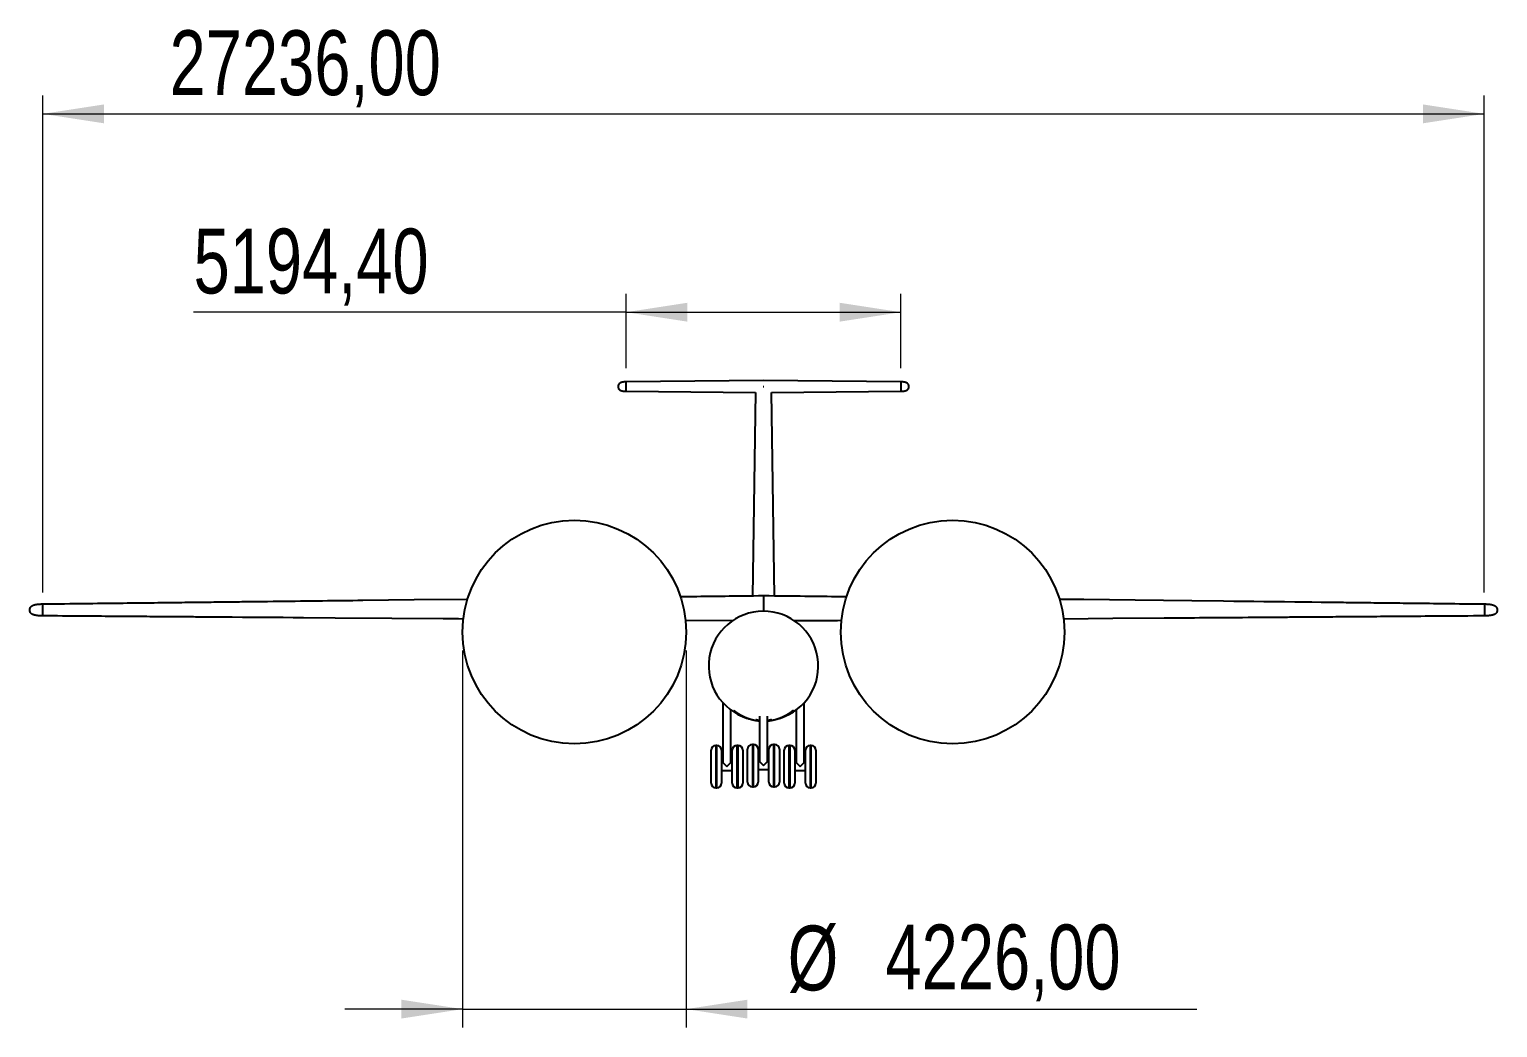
# Model space of a CAD drawing. Header units: millimetres. Extents: x 26 to 221, y 89 to 273.
# Drawn here: x 32.3 to 111.5, y 97.7 to 151.6 of the extents above; entities that cross this region are included whole.
import ezdxf

# ---------------------------------------------------------------- set-up
doc = ezdxf.new("R2010")
doc.units = ezdxf.units.MM
doc.styles.add('SLDTEXTSTYLE0', font='TXT', dxfattribs={"width": 0.75})
doc.dimstyles.new('SLDDIMSTYLE0', dxfattribs={"dimtxt": 3.5, "dimasz": 3.302, "dimexe": 0, "dimexo": 0.0625, "dimgap": 0.875, "dimtad": 1, "dimlfac": 350, "dimrnd": 1e-09, "dimzin": 12, "dimdsep": 46, "dimtxsty": 'SLDTEXTSTYLE0', "dimsah": 1, "dimcen": 0.09, "dimadec": 0, "dimazin": 3, "dimtfac": 1, "dimtmove": 0, "dimatfit": 0, "dimfxl": 1, "dimfrac": 2, "dimtolj": 1, "dimtzin": 12, "dimarcsym": 0})
doc.dimstyles.new('SLDDIMSTYLE1', dxfattribs={"dimtxt": 3.5, "dimasz": 3.302, "dimexe": 0, "dimexo": 0.0625, "dimgap": 0.875, "dimtad": 1, "dimlfac": 350, "dimrnd": 1e-09, "dimzin": 12, "dimdsep": 46, "dimtxsty": 'SLDTEXTSTYLE0', "dimsah": 1, "dimcen": 0.09, "dimadec": 0, "dimazin": 3, "dimtfac": 1, "dimtofl": 0, "dimtmove": 0, "dimatfit": 3, "dimfxl": 1, "dimfrac": 2, "dimtolj": 1, "dimtzin": 12, "dimarcsym": 0})

# ---------------------------------------------------------------- blocks, each defined once
blk = doc.blocks.new('_D_9')
at = {"color": 7, "linetype": 'Continuous', "lineweight": 18, "transparency": 16777216}
for p, q in [((55.644, 118.084), (55.644, 97.72)), ((67.718, 118.084), (67.718, 97.72)), ((55.644, 98.72), (49.294, 98.72)), ((55.644, 98.72), (67.718, 98.72)), ((67.718, 98.72), (95.284, 98.72))]:
    blk.add_line(p, q, dxfattribs=at)
for points in [[(55.644, 98.72), (52.342, 99.228), (52.342, 98.212)], [(67.718, 98.72), (71.02, 98.212), (71.02, 99.228)]]:
    blk.add_solid(points, dxfattribs=at)
at = {"color": 7, "linetype": 'Continuous', "lineweight": 18, "transparency": 16777216, "char_height": 3.5, "attachment_point": 1, "style": 'SLDTEXTSTYLE0'}
for s, insert in [('%%c', (73.196, 103.231)), ('4226,00', (78.474, 103.285))]:
    blk.add_mtext(s, dxfattribs=dict(at, insert=insert))
blk = doc.blocks.new('_D_10')
at = {"color": 7, "linetype": 'Continuous', "lineweight": 18, "transparency": 16777216}
for p, q in [((64.468, 133.338), (64.468, 137.354)), ((79.31, 133.338), (79.31, 137.354)), ((64.468, 136.354), (41.123, 136.354)), ((64.468, 136.354), (79.31, 136.354))]:
    blk.add_line(p, q, dxfattribs=at)
for points in [[(64.468, 136.354), (67.77, 135.846), (67.77, 136.862)], [(79.31, 136.354), (76.008, 136.862), (76.008, 135.846)]]:
    blk.add_solid(points, dxfattribs=at)
at = {"color": 7, "linetype": 'Continuous', "lineweight": 18, "transparency": 16777216, "insert": (41.123, 140.866), "char_height": 3.5, "attachment_point": 1, "style": 'SLDTEXTSTYLE0'}
blk.add_mtext('5194,40', dxfattribs=at)
blk = doc.blocks.new('_D_11')
at = {"color": 7, "linetype": 'Continuous', "lineweight": 18, "transparency": 16777216}
for p, q in [((32.98, 121.21), (32.98, 148.064)), ((110.798, 121.21), (110.798, 148.064)), ((32.98, 147.064), (110.798, 147.064))]:
    blk.add_line(p, q, dxfattribs=at)
for points in [[(32.98, 147.064), (36.282, 146.556), (36.282, 147.572)], [(110.798, 147.064), (107.496, 147.572), (107.496, 146.556)]]:
    blk.add_solid(points, dxfattribs=at)
at = {"color": 7, "linetype": 'Continuous', "lineweight": 18, "transparency": 16777216, "insert": (39.83, 151.576), "char_height": 3.5, "attachment_point": 1, "style": 'SLDTEXTSTYLE0'}
blk.add_mtext('27236,00', dxfattribs=at)

msp = doc.modelspace()

# ---------------------------------------------------------------- linework, layer by layer
at = {"color": 7, "linetype": 'Continuous', "lineweight": 25}
for p, q in [((71.888933, 132.666518), (64.468362, 132.590857)), ((79.309505, 132.590857), (71.888933, 132.666518)), ((64.468362, 132.084287), (71.459862, 132.013001)), ((71.456082, 132.013039), (71.29775, 121.02721)), ((71.879285, 132.337572), (71.888933, 132.337572)), ((71.888933, 132.337572), (71.898453, 132.337572)), ((72.318005, 132.013001), (79.309505, 132.084287)), ((72.480117, 121.02721), (72.321785, 132.013039)), ((67.684679, 119.715663), (70.225052, 119.696812)), ((69.699211, 115.261535), (69.699211, 112.028999)), ((74.078656, 112.028999), (74.078656, 115.261809)), ((70.127782, 112.028999), (70.127782, 114.873784)), ((71.674648, 114.544757), (71.674648, 112.083521)), ((72.103219, 112.083521), (72.103219, 114.544757)), ((73.650084, 114.873909), (73.650084, 112.028999)), ((69.056354, 111.814714), (69.056354, 112.700428)), ((69.37064, 112.957571), (69.313497, 112.957571)), ((69.627782, 112.700428), (69.627782, 111.814714)), ((70.199211, 110.928999), (70.199211, 112.700428)), ((70.513497, 112.957571), (70.456354, 112.957571)), ((70.77064, 112.700428), (70.77064, 110.928999)), ((71.031791, 111.869235), (71.031791, 112.75495)), ((71.346076, 113.012092), (71.288933, 113.012092)), ((71.603219, 112.75495), (71.603219, 111.869235)), ((72.174648, 110.983521), (72.174648, 112.75495)), ((72.488933, 113.012092), (72.431791, 113.012092)), ((72.746076, 112.75495), (72.746076, 110.983521)), ((73.007227, 111.814714), (73.007227, 112.700428)), ((73.321513, 112.957571), (73.26437, 112.957571)), ((73.578656, 112.700428), (73.578656, 111.814714)), ((74.150084, 110.928999), (74.150084, 112.700428)), ((74.46437, 112.957571), (74.407227, 112.957571)), ((74.721513, 112.700428), (74.721513, 110.928999)), ((69.056354, 110.928999), (69.056354, 111.814714)), ((69.699211, 112.028999), (69.627782, 112.028999)), ((69.627782, 111.814714), (69.627782, 110.928999)), ((69.699211, 112.028999), (69.913497, 111.814714)), ((69.913497, 111.814714), (70.127782, 112.028999)), ((70.199211, 112.028999), (70.127782, 112.028999)), ((71.031791, 110.983521), (71.031791, 111.869235)), ((71.674648, 112.083521), (71.603219, 112.083521)), ((71.603219, 111.869235), (71.603219, 110.983521)), ((71.674648, 112.083521), (71.888933, 111.869235)), ((71.888933, 111.869235), (72.103219, 112.083521)), ((72.174648, 112.083521), (72.103219, 112.083521)), ((73.007227, 110.928999), (73.007227, 111.814714)), ((73.650084, 112.028999), (73.578656, 112.028999)), ((73.578656, 111.814714), (73.578656, 110.928999)), ((73.650084, 112.028999), (73.86437, 111.814714)), ((73.86437, 111.814714), (74.078656, 112.028999)), ((74.150084, 112.028999), (74.078656, 112.028999)), ((69.627782, 111.600428), (70.199211, 111.600428)), ((71.603219, 111.65495), (72.174648, 111.65495)), ((73.578656, 111.600428), (74.150084, 111.600428)), ((69.313497, 110.671857), (69.37064, 110.671857)), ((70.456354, 110.671857), (70.513497, 110.671857)), ((71.288933, 110.726378), (71.346076, 110.726378)), ((72.431791, 110.726378), (72.488933, 110.726378)), ((73.26437, 110.671857), (73.321513, 110.671857)), ((74.407227, 110.671857), (74.46437, 110.671857))]:
    msp.add_line(p, q, dxfattribs=at)
at = {"color": 8, "linetype": 'Continuous', "lineweight": 25}
for p, q in [((69.313497, 112.957571), (69.313497, 111.814714)), ((69.37064, 111.814714), (69.37064, 112.957571)), ((70.456354, 112.957571), (70.456354, 110.671857)), ((70.513497, 110.671857), (70.513497, 112.957571)), ((71.288933, 113.012092), (71.288933, 111.869235)), ((71.346076, 111.869235), (71.346076, 113.012092)), ((72.431791, 113.012092), (72.431791, 110.726378)), ((72.488933, 110.726378), (72.488933, 113.012092)), ((73.26437, 112.957571), (73.26437, 111.814714)), ((73.321513, 111.814714), (73.321513, 112.957571)), ((74.407227, 112.957571), (74.407227, 110.671857)), ((74.46437, 110.671857), (74.46437, 112.957571)), ((69.313497, 111.814714), (69.313497, 110.671857)), ((69.37064, 110.671857), (69.37064, 111.814714)), ((71.288933, 111.869235), (71.288933, 110.726378)), ((71.346076, 110.726378), (71.346076, 111.869235)), ((73.26437, 111.814714), (73.26437, 110.671857)), ((73.321513, 110.671857), (73.321513, 111.814714))]:
    msp.add_line(p, q, dxfattribs=at)
at = {"color": 7, "linetype": 'Continuous', "lineweight": 25, "flags": 128}
for points in [[(55.907703, 120.847846), (53.039826, 120.814423), (50.263525, 120.782066), (49.990853, 120.778888), (49.718181, 120.775711), (49.445508, 120.772533), (49.172836, 120.769355), (48.900163, 120.766177), (48.627886, 120.763004), (48.357802, 120.759856), (48.090131, 120.756736), (47.787177, 120.753206), (47.487375, 120.749712), (47.190725, 120.746254), (46.897228, 120.742834), (46.606882, 120.73945), (46.319689, 120.736103), (46.035648, 120.732792), (45.726844, 120.729193), (45.421853, 120.725639), (45.120677, 120.722129), (44.823316, 120.718663), (44.529768, 120.715242), (44.432978, 120.714114), (44.336609, 120.712991), (44.239866, 120.711864), (44.140036, 120.7107), (44.036895, 120.709498), (43.930444, 120.708257), (43.827044, 120.707052), (43.720701, 120.705813), (43.611415, 120.704539), (43.499186, 120.703231), (43.384014, 120.701889), (43.265899, 120.700512), (43.144841, 120.699102), (43.02084, 120.697656), (42.893897, 120.696177), (42.76401, 120.694663), (42.633578, 120.693143), (42.500307, 120.69159), (42.364197, 120.690004), (42.225249, 120.688384), (42.080857, 120.686701), (41.933523, 120.684984), (41.783245, 120.683233), (41.630025, 120.681447), (41.473862, 120.679627), (41.317622, 120.677806), (41.158544, 120.675952), (40.996627, 120.674065), (40.831872, 120.672145), (40.660827, 120.670152), (40.486827, 120.668124), (40.309871, 120.666062), (40.129959, 120.663965), (39.947091, 120.661834), (39.761267, 120.659668), (39.572488, 120.657468), (39.381174, 120.655238), (39.186917, 120.652974), (38.989718, 120.650676), (38.789575, 120.648343), (38.586489, 120.645977), (38.384165, 120.643619), (38.179003, 120.641228), (37.971002, 120.638803), (37.760161, 120.636346), (37.542092, 120.633805), (37.321067, 120.631229), (37.097086, 120.628618), (36.870149, 120.625974), (36.640256, 120.623294), (36.407408, 120.620581), (36.171603, 120.617832), (35.932843, 120.61505), (35.691127, 120.612233), (35.446455, 120.609381), (35.198827, 120.606495), (34.948243, 120.603575), (34.694704, 120.60062), (34.438208, 120.597631), (34.152649, 120.594303), (33.863514, 120.590933), (33.570802, 120.587521), (33.274513, 120.584068), (32.974648, 120.580574)], [(71.888933, 121.0341), (71.614348, 121.0309), (71.343384, 121.027742), (71.076041, 121.024627), (70.81232, 121.021553), (70.552221, 121.018522), (70.295742, 121.015532), (70.042886, 121.012585), (69.814282, 121.009921), (69.588721, 121.007292), (69.366203, 121.004699), (69.146728, 121.002141), (68.930296, 120.999619), (68.716907, 120.997132), (68.506561, 120.99468), (68.299258, 120.992264), (68.094998, 120.989884), (67.893781, 120.987538), (67.695608, 120.985229), (67.500477, 120.982955), (67.411184, 120.981914)], [(76.366703, 120.981914), (76.235353, 120.983445), (76.011372, 120.986055), (75.784435, 120.9887), (75.554542, 120.991379), (75.321693, 120.994093), (75.085889, 120.996841), (74.847129, 120.999624), (74.605413, 121.002441), (74.360741, 121.005293), (74.113113, 121.008179), (73.862529, 121.011099), (73.608989, 121.014054), (73.352494, 121.017043), (73.066935, 121.020371), (72.777799, 121.023741), (72.485087, 121.027153), (72.188799, 121.030606), (71.888933, 121.0341)], [(110.803219, 120.580574), (110.528634, 120.583774), (110.25767, 120.586932), (109.990327, 120.590047), (109.726606, 120.593121), (109.466506, 120.596152), (109.210028, 120.599141), (108.957171, 120.602088), (108.728567, 120.604752), (108.503006, 120.607381), (108.280488, 120.609975), (108.061013, 120.612532), (107.844581, 120.615055), (107.631193, 120.617542), (107.420847, 120.619993), (107.213544, 120.622409), (107.009284, 120.62479), (106.808067, 120.627135), (106.609893, 120.629444), (106.414762, 120.631719), (106.233569, 120.63383), (106.055081, 120.63591), (105.879298, 120.637959), (105.70622, 120.639976), (105.535848, 120.641962), (105.358106, 120.644033), (105.183407, 120.646069), (105.011751, 120.64807), (104.843137, 120.650035), (104.677567, 120.651965), (104.51504, 120.653859), (104.364588, 120.655612), (104.21684, 120.657334), (104.071798, 120.659024), (103.929461, 120.660683), (103.789829, 120.662311), (103.637185, 120.66409), (103.48791, 120.665829), (103.342004, 120.66753), (103.199468, 120.669191), (103.060302, 120.670813), (102.924505, 120.672396), (102.792078, 120.673939), (102.663021, 120.675443), (102.5435, 120.676836), (102.427022, 120.678193), (102.313587, 120.679515), (102.203195, 120.680802), (102.095468, 120.682058), (101.988006, 120.68331), (101.479283, 120.689239), (101.022114, 120.694567), (100.56216, 120.699927), (100.010965, 120.706351), (99.455822, 120.712821), (98.896732, 120.719337), (98.359373, 120.7256), (97.818417, 120.731904), (97.274006, 120.738249), (96.728661, 120.744605), (95.014721, 120.76458), (91.954112, 120.80025), (89.177811, 120.832606), (88.905139, 120.835784), (88.632466, 120.838962), (88.359794, 120.84214), (88.087122, 120.845318), (87.870164, 120.847846)], [(32.974648, 119.973239), (33.249233, 119.971202), (33.520197, 119.969191), (33.78754, 119.967207), (34.051261, 119.96525), (34.31136, 119.96332), (34.567839, 119.961416), (34.820695, 119.95954), (35.049299, 119.957844), (35.27486, 119.95617), (35.497378, 119.954518), (35.716853, 119.95289), (35.933285, 119.951284), (36.146674, 119.9497), (36.35702, 119.948139), (36.564323, 119.946601), (36.768583, 119.945085), (36.9698, 119.943592), (37.167974, 119.942121), (37.363104, 119.940673), (37.544298, 119.939329), (37.722786, 119.938004), (37.898569, 119.9367), (38.071646, 119.935415), (38.242019, 119.934151), (38.419761, 119.932832), (38.59446, 119.931535), (38.766116, 119.930262), (38.934729, 119.92901), (39.100299, 119.927782), (39.262826, 119.926576), (39.413279, 119.925459), (39.561026, 119.924363), (39.706068, 119.923286), (39.848405, 119.92223), (39.988037, 119.921194), (40.140682, 119.920061), (40.289957, 119.918953), (40.435863, 119.917871), (40.578398, 119.916813), (40.717565, 119.91578), (40.853361, 119.914772), (40.985788, 119.91379), (41.114846, 119.912832), (41.234367, 119.911945), (41.350845, 119.911081), (41.46428, 119.910239), (41.574672, 119.90942), (41.682399, 119.90862), (41.789861, 119.907823), (42.298583, 119.904048), (42.755752, 119.900655), (43.215706, 119.897242), (43.766902, 119.893152), (44.322045, 119.889032), (44.881135, 119.884883), (45.418494, 119.880895), (45.959449, 119.876881), (46.503861, 119.872841), (47.049205, 119.868794), (48.763146, 119.856075), (51.823755, 119.833363), (54.600056, 119.812761), (54.872728, 119.810737), (55.1454, 119.808714), (55.418073, 119.80669), (55.687312, 119.804693)], [(73.553203, 119.696815), (73.734981, 119.698163), (73.963585, 119.69986), (74.189146, 119.701534), (74.411664, 119.703185), (74.631139, 119.704813), (74.847571, 119.70642), (75.06096, 119.708003), (75.271306, 119.709564), (75.478609, 119.711102), (75.682869, 119.712618), (75.884085, 119.714111), (76.082259, 119.715582), (76.093276, 119.715663)], [(88.09053, 119.804692), (90.738041, 119.824339), (93.514341, 119.844941), (93.787014, 119.846965), (94.059686, 119.848988), (94.332359, 119.851012), (94.605031, 119.853035), (94.877703, 119.855059), (95.14998, 119.857079), (95.420065, 119.859083), (95.687735, 119.86107), (95.99069, 119.863318), (96.290492, 119.865543), (96.587141, 119.867744), (96.880639, 119.869922), (97.170985, 119.872077), (97.458178, 119.874208), (97.742219, 119.876316), (98.051023, 119.878607), (98.356013, 119.88087), (98.657189, 119.883105), (98.954551, 119.885312), (99.248099, 119.88749), (99.344889, 119.888209), (99.441258, 119.888924), (99.538001, 119.889642), (99.637831, 119.890383), (99.740971, 119.891148), (99.847422, 119.891938), (99.950822, 119.892705), (100.057166, 119.893494), (100.166452, 119.894305), (100.278681, 119.895138), (100.393853, 119.895993), (100.511968, 119.896869), (100.633025, 119.897768), (100.757026, 119.898688), (100.88397, 119.89963), (101.013857, 119.900594), (101.144289, 119.901562), (101.27756, 119.902551), (101.41367, 119.903561), (101.552618, 119.904592), (101.69701, 119.905663), (101.844344, 119.906757), (101.994621, 119.907872), (102.147842, 119.909009), (102.304005, 119.910168), (102.460244, 119.911327), (102.619323, 119.912508), (102.781239, 119.913709), (102.945995, 119.914932), (103.11704, 119.916201), (103.29104, 119.917493), (103.467996, 119.918806), (103.647908, 119.920141), (103.830776, 119.921498), (104.016599, 119.922877), (104.205379, 119.924278), (104.396693, 119.925697), (104.590949, 119.927139), (104.788149, 119.928602), (104.988292, 119.930088), (105.191378, 119.931595), (105.393701, 119.933096), (105.598864, 119.934619), (105.806865, 119.936162), (106.017705, 119.937727), (106.235775, 119.939345), (106.4568, 119.940985), (106.680781, 119.942647), (106.907718, 119.944331), (107.13761, 119.946037), (107.370459, 119.947765), (107.606264, 119.949515), (107.845024, 119.951287), (108.08674, 119.953081), (108.331412, 119.954896), (108.57904, 119.956734), (108.829623, 119.958594), (109.083163, 119.960475), (109.339658, 119.962379), (109.625217, 119.964498), (109.914353, 119.966643), (110.207065, 119.968815), (110.503354, 119.971014), (110.803219, 119.973239)]]:
    msp.add_lwpolyline(points, dxfattribs=at)
at = {"color": 7, "linetype": 'Continuous', "lineweight": 25}
for centre in [(61.680772, 119.083549), (82.097095, 119.083549)]:
    msp.add_circle(centre, 6.037143, dxfattribs=at)
for centre, radius, start, end in [((71.888875, 117.250973), 2.958641, 282.74530968, 247.50153813), ((69.313497, 112.700428), 0.257143, 90, 180), ((69.37064, 112.700428), 0.257143, 0, 90), ((70.456354, 112.700428), 0.257143, 90, 180), ((70.513497, 112.700428), 0.257143, 0, 90), ((71.288933, 112.75495), 0.257143, 90, 180), ((71.346076, 112.75495), 0.257143, 0, 90), ((72.431791, 112.75495), 0.257143, 90, 180), ((72.488933, 112.75495), 0.257143, 0, 90), ((73.26437, 112.700428), 0.257143, 90, 180), ((73.321513, 112.700428), 0.257143, 0, 90), ((74.407227, 112.700428), 0.257143, 90, 180), ((74.46437, 112.700428), 0.257143, 0, 90), ((71.288933, 110.983521), 0.257143, 180, 270), ((71.346076, 110.983521), 0.257143, 270, 0), ((72.431791, 110.983521), 0.257143, 180, 270), ((72.488933, 110.983521), 0.257143, 270, 0), ((69.313497, 110.928999), 0.257143, 180, 270), ((69.37064, 110.928999), 0.257143, 270, 0), ((70.456354, 110.928999), 0.257143, 180, 270), ((70.513497, 110.928999), 0.257143, 270, 0), ((73.26437, 110.928999), 0.257143, 180, 270), ((73.321513, 110.928999), 0.257143, 270, 0), ((74.407227, 110.928999), 0.257143, 180, 270), ((74.46437, 110.928999), 0.257143, 270, 0)]:
    msp.add_arc(centre, radius, start, end, dxfattribs=at)
for points, knots in [([(64.468362, 132.590865), (64.457118, 132.59079), (64.435448, 132.590646), (64.404162, 132.589451), (64.375263, 132.587628), (64.348612, 132.585198), (64.322251, 132.582036), (64.296408, 132.578066), (64.271354, 132.573229), (64.248954, 132.567981), (64.227048, 132.561911), (64.206057, 132.555014), (64.186415, 132.547358), (64.169609, 132.539762), (64.154426, 132.531924), (64.139895, 132.523368), (64.126368, 132.514212), (64.11386, 132.504507), (64.102369, 132.494301), (64.091421, 132.48306), (64.081159, 132.470728), (64.072049, 132.457724), (64.064388, 132.444604), (64.059104, 132.433728), (64.055515, 132.425207), (64.053114, 132.418895), (64.051061, 132.412925), (64.049319, 132.407325), (64.047795, 132.401912), (64.046364, 132.396281), (64.044898, 132.389781), (64.043399, 132.381964), (64.04198, 132.372718), (64.040803, 132.362153), (64.039957, 132.350199), (64.039848, 132.341702), (64.039791, 132.337218)], [0, 0, 0, 0, 0.042711378, 0.082317145, 0.119100742, 0.153325686, 0.185234008, 0.222190239, 0.256243, 0.287707555, 0.316839376, 0.352382972, 0.384452893, 0.413233974, 0.440506476, 0.46961833, 0.500865434, 0.529554638, 0.560215482, 0.593081213, 0.628414372, 0.666314684, 0.703271442, 0.737687655, 0.755756631, 0.772901427, 0.789074338, 0.804227449, 0.818313028, 0.832775703, 0.850079434, 0.872524072, 0.898638726, 0.928523615, 0.962278219, 1, 1, 1, 1]), ([(64.468362, 132.337572), (64.468362, 132.342056), (64.468362, 132.351024), (64.468362, 132.363929), (64.468362, 132.375922), (64.468362, 132.386893), (64.468362, 132.399117), (64.468362, 132.411921), (64.468362, 132.424814), (64.468362, 132.438164), (64.468362, 132.451493), (64.468362, 132.464564), (64.468362, 132.476142), (64.468362, 132.489971), (64.468362, 132.504787), (64.468362, 132.519673), (64.468362, 132.532297), (64.468362, 132.545237), (64.468362, 132.557515), (64.468362, 132.568442), (64.468362, 132.576776), (64.468362, 132.582945), (64.468362, 132.587801), (64.468362, 132.590792), (64.468362, 132.590767), (64.468362, 132.590755)], [0, 0, 0, 0, 0.00981168, 0.019623488, 0.029440898, 0.039261868, 0.049085133, 0.065452879, 0.081826286, 0.098202203, 0.122765007, 0.147330383, 0.171896935, 0.196464261, 0.2455956, 0.294729433, 0.343864469, 0.393000135, 0.471615774, 0.550232667, 0.628850259, 0.707468298, 0.786086627, 0.898397871, 1, 1, 1, 1]), ([(79.309505, 132.590798), (79.309505, 132.590856), (79.309505, 132.590998), (79.309505, 132.590445), (79.309505, 132.589187), (79.309505, 132.587245), (79.309505, 132.584813), (79.309505, 132.582046), (79.309505, 132.5787), (79.309505, 132.574692), (79.309505, 132.570291), (79.309505, 132.565649), (79.309505, 132.560881), (79.309505, 132.555562), (79.309505, 132.5496), (79.309505, 132.543391), (79.309505, 132.537048), (79.309505, 132.530632), (79.309505, 132.523649), (79.309505, 132.517185), (79.309505, 132.511579), (79.309505, 132.507058), (79.309505, 132.502275), (79.309505, 132.497213), (79.309505, 132.491927), (79.309505, 132.485593), (79.309505, 132.478094), (79.309505, 132.469057), (79.309505, 132.459337), (79.309505, 132.448543), (79.309505, 132.43792), (79.309505, 132.427768), (79.309505, 132.418523), (79.309505, 132.408374), (79.309505, 132.397806), (79.309505, 132.386928), (79.309505, 132.375886), (79.309505, 132.363871), (79.309505, 132.350973), (79.309505, 132.342043), (79.309505, 132.337572)], [0, 0, 0, 0, 0.040960323, 0.098540256, 0.1560261, 0.213531773, 0.25850016, 0.302267327, 0.346084699, 0.390131742, 0.434403087, 0.469224548, 0.503118423, 0.537785481, 0.572410421, 0.606723686, 0.634593437, 0.661953766, 0.689670345, 0.717204522, 0.731761734, 0.745955703, 0.760356612, 0.775142643, 0.789464047, 0.803324323, 0.823840418, 0.84321289, 0.862642239, 0.882028124, 0.901629299, 0.914009271, 0.926210978, 0.938502115, 0.950796063, 0.960718836, 0.970572467, 0.980453822, 0.990212923, 1, 1, 1, 1]), ([(79.738076, 132.337603), (79.738052, 132.340494), (79.738009, 132.345777), (79.737697, 132.352883), (79.73734, 132.358369), (79.737004, 132.362383), (79.736739, 132.365143), (79.736514, 132.36729), (79.736307, 132.369125), (79.73588, 132.372692), (79.734896, 132.379809), (79.73237, 132.393783), (79.728148, 132.409823), (79.72218, 132.426258), (79.715981, 132.440027), (79.709038, 132.452646), (79.701239, 132.464623), (79.69245, 132.476253), (79.682937, 132.486958), (79.673284, 132.496416), (79.663984, 132.5046), (79.652853, 132.513323), (79.640502, 132.521823), (79.627038, 132.529976), (79.612784, 132.537618), (79.596377, 132.545318), (79.577581, 132.552941), (79.556144, 132.560339), (79.534039, 132.566708), (79.511698, 132.572102), (79.489494, 132.576617), (79.46525, 132.580668), (79.438831, 132.584175), (79.410095, 132.587056), (79.3789, 132.589207), (79.345092, 132.590611), (79.321664, 132.590779), (79.309505, 132.590866)], [0, 0, 0, 0, 0.024393035, 0.044558791, 0.060539807, 0.07123082, 0.078714146, 0.0838275, 0.088788868, 0.093725892, 0.112908938, 0.146506997, 0.206147057, 0.243017731, 0.281057168, 0.320362376, 0.350254155, 0.383961106, 0.421075246, 0.44439102, 0.468728182, 0.4957153, 0.526167838, 0.551473854, 0.57868888, 0.607846461, 0.639039078, 0.672430725, 0.708267914, 0.736953965, 0.767380617, 0.799754692, 0.834311977, 0.871315608, 0.911053956, 0.953838229, 1, 1, 1, 1]), ([(64.039791, 132.337218), (64.039815, 132.334326), (64.039858, 132.329043), (64.04017, 132.321941), (64.040529, 132.316461), (64.040864, 132.312454), (64.041129, 132.309701), (64.041354, 132.307558), (64.041561, 132.305725), (64.041989, 132.302162), (64.042973, 132.295053), (64.045501, 132.281092), (64.049724, 132.265076), (64.055692, 132.248665), (64.06189, 132.234916), (64.068833, 132.222315), (64.076632, 132.210355), (64.085421, 132.198741), (64.094934, 132.188051), (64.104586, 132.178605), (64.113885, 132.170432), (64.125017, 132.16172), (64.137368, 132.153232), (64.150832, 132.14509), (64.165086, 132.137458), (64.181493, 132.129768), (64.200289, 132.122154), (64.221725, 132.114766), (64.24383, 132.108406), (64.266171, 132.103018), (64.288374, 132.09851), (64.312618, 132.094464), (64.339037, 132.090962), (64.367772, 132.088085), (64.398967, 132.085936), (64.432774, 132.084534), (64.456203, 132.084366), (64.468362, 132.084279)], [0, 0, 0, 0, 0.024412852, 0.044595803, 0.060584465, 0.071270212, 0.078734674, 0.083836914, 0.088793353, 0.093725023, 0.112883961, 0.146434344, 0.206004797, 0.242837131, 0.280840217, 0.320113285, 0.349985253, 0.383672141, 0.420767417, 0.444073358, 0.468402162, 0.49538246, 0.525830548, 0.551135711, 0.578352881, 0.607516402, 0.638719575, 0.672127186, 0.707986465, 0.736693458, 0.767145016, 0.799548087, 0.834138518, 0.871179451, 0.910959208, 0.953788905, 1, 1, 1, 1]), ([(64.468362, 132.084389), (64.468362, 132.084377), (64.468362, 132.084351), (64.468362, 132.087342), (64.468362, 132.092198), (64.468362, 132.098368), (64.468362, 132.106701), (64.468362, 132.117628), (64.468362, 132.129322), (64.468362, 132.140658), (64.468362, 132.150301), (64.468362, 132.161271), (64.468362, 132.173838), (64.468362, 132.186555), (64.468362, 132.199002), (64.468362, 132.210579), (64.468362, 132.22365), (64.468362, 132.23698), (64.468362, 132.250329), (64.468362, 132.263223), (64.468362, 132.276026), (64.468362, 132.28825), (64.468362, 132.299222), (64.468362, 132.311215), (64.468362, 132.32412), (64.468362, 132.333088), (64.468362, 132.337572)], [0, 0, 0, 0, 0.101600841, 0.213911706, 0.292529769, 0.371147541, 0.449764867, 0.528381495, 0.606996868, 0.64630568, 0.685614264, 0.72492248, 0.764230069, 0.803536425, 0.828103668, 0.852670138, 0.87723543, 0.901798152, 0.918174012, 0.934547364, 0.950915055, 0.960738287, 0.970559224, 0.980376601, 0.990188375, 1, 1, 1, 1]), ([(79.309505, 132.084278), (79.320749, 132.084353), (79.34242, 132.084497), (79.373707, 132.08569), (79.402608, 132.087511), (79.42926, 132.089938), (79.455622, 132.093097), (79.481465, 132.097062), (79.50652, 132.101892), (79.528921, 132.107134), (79.550826, 132.113198), (79.571817, 132.120086), (79.591459, 132.127733), (79.608265, 132.13532), (79.623448, 132.143148), (79.637981, 132.151695), (79.651509, 132.16084), (79.664017, 132.170534), (79.675509, 132.18073), (79.686457, 132.191958), (79.69672, 132.204277), (79.705829, 132.217268), (79.713489, 132.230372), (79.718771, 132.241234), (79.722359, 132.249744), (79.724759, 132.256046), (79.726811, 132.262007), (79.728552, 132.267599), (79.730076, 132.273004), (79.731506, 132.278627), (79.732971, 132.285121), (79.73447, 132.292928), (79.735889, 132.302161), (79.737065, 132.312711), (79.73791, 132.324646), (79.738019, 132.333127), (79.738076, 132.337603)], [0, 0, 0, 0, 0.042689038, 0.082273892, 0.119038069, 0.153245138, 0.185137168, 0.222075276, 0.256112384, 0.287563669, 0.316684454, 0.352216454, 0.384277811, 0.413052708, 0.440322573, 0.469434075, 0.50068336, 0.529377001, 0.560045189, 0.592921718, 0.628269704, 0.666188219, 0.703164836, 0.737603891, 0.755686021, 0.772843721, 0.789028933, 0.804193429, 0.818289223, 0.832771352, 0.85008799, 0.872537978, 0.898650855, 0.928529991, 0.962278928, 1, 1, 1, 1]), ([(79.309505, 132.337572), (79.309505, 132.333086), (79.309505, 132.32414), (79.309505, 132.311239), (79.309505, 132.299226), (79.309505, 132.288202), (79.309505, 132.277327), (79.309505, 132.266769), (79.309505, 132.256614), (79.309505, 132.24737), (79.309505, 132.237984), (79.309505, 132.228631), (79.309505, 132.219286), (79.309505, 132.21085), (79.309505, 132.203018), (79.309505, 132.195689), (79.309505, 132.186579), (79.309505, 132.176293), (79.309505, 132.165417), (79.309505, 132.155719), (79.309505, 132.147038), (79.309505, 132.139243), (79.309505, 132.130536), (79.309505, 132.121574), (79.309505, 132.112879), (79.309505, 132.105621), (79.309505, 132.099629), (79.309505, 132.094799), (79.309505, 132.090967), (79.309505, 132.08819), (79.309505, 132.08625), (79.309505, 132.085003), (79.309505, 132.084342), (79.309505, 132.084132), (79.309505, 132.08429), (79.309505, 132.084331)], [0, 0, 0, 0, 0.009816452, 0.019578983, 0.029435138, 0.039307681, 0.049196722, 0.061488912, 0.073778291, 0.086002508, 0.098356449, 0.114621831, 0.130713901, 0.147504264, 0.163096072, 0.179474307, 0.196649683, 0.228810654, 0.261702806, 0.294934205, 0.327310731, 0.360144335, 0.393218772, 0.449246174, 0.505083465, 0.560937699, 0.617369844, 0.673833999, 0.729121992, 0.786351833, 0.835512279, 0.884667893, 0.933967081, 0.983197018, 1, 1, 1, 1]), ([(32.974648, 120.580574), (32.961472, 120.580529), (32.936094, 120.58044), (32.899445, 120.579727), (32.865578, 120.578662), (32.834346, 120.577273), (32.805612, 120.575629), (32.779245, 120.573784), (32.754428, 120.571738), (32.731183, 120.569522), (32.709532, 120.567173), (32.69008, 120.564818), (32.671919, 120.562398), (32.64627, 120.558664), (32.61177, 120.552872), (32.568148, 120.543898), (32.523254, 120.532505), (32.482067, 120.519504), (32.445724, 120.505463), (32.414879, 120.491261), (32.386312, 120.47552), (32.360181, 120.458163), (32.33668, 120.439131), (32.316163, 120.418545), (32.29881, 120.39652), (32.284768, 120.373315), (32.275626, 120.352773), (32.269941, 120.335802), (32.266556, 120.323074), (32.264566, 120.313412), (32.2634, 120.306516), (32.262643, 120.301436), (32.261876, 120.295369), (32.261125, 120.287613), (32.2605, 120.278016), (32.26041, 120.270755), (32.260362, 120.266845)], [0, 0, 0, 0, 0.045677993, 0.087978005, 0.127082189, 0.16316235, 0.196380016, 0.226886517, 0.254823086, 0.28274135, 0.307869526, 0.330354356, 0.350699088, 0.371408252, 0.420240925, 0.472005175, 0.525845993, 0.580885542, 0.621809388, 0.661195222, 0.699108869, 0.73566617, 0.771043434, 0.805350997, 0.83812436, 0.86973198, 0.900696624, 0.917323733, 0.932531738, 0.94643608, 0.951552095, 0.956851193, 0.964256071, 0.974036089, 0.986019029, 1, 1, 1, 1]), ([(32.974648, 120.580346), (32.974648, 120.580417), (32.974648, 120.580891), (32.974648, 120.5788), (32.974648, 120.573996), (32.974648, 120.565815), (32.974648, 120.554706), (32.974648, 120.540496), (32.974648, 120.525025), (32.974648, 120.509282), (32.974648, 120.494299), (32.974648, 120.477615), (32.974648, 120.458929), (32.974648, 120.437961), (32.974648, 120.417062), (32.974648, 120.396977), (32.974648, 120.378437), (32.974648, 120.358334), (32.974648, 120.339149), (32.974648, 120.321484), (32.974648, 120.306075), (32.974648, 120.292941), (32.974648, 120.282293), (32.974648, 120.274823), (32.974648, 120.266839), (32.974648, 120.258228), (32.974648, 120.249051), (32.974648, 120.238095), (32.974648, 120.225335), (32.974648, 120.211449), (32.974648, 120.197463), (32.974648, 120.184138), (32.974648, 120.172005), (32.974648, 120.161327), (32.974648, 120.152428), (32.974648, 120.143656), (32.974648, 120.135153), (32.974648, 120.126911), (32.974648, 120.119589), (32.974648, 120.112708), (32.974648, 120.102442), (32.974648, 120.089978), (32.974648, 120.076296), (32.974648, 120.063972), (32.974648, 120.052888), (32.974648, 120.042947), (32.974648, 120.032298), (32.974648, 120.021451), (32.974648, 120.010899), (32.974648, 120.000314), (32.974648, 119.990469), (32.974648, 119.982063), (32.974648, 119.976438), (32.974648, 119.973516), (32.974648, 119.973545), (32.974648, 119.973556)], [0, 0, 0, 0, 0.006897353, 0.045959481, 0.085020547, 0.124082101, 0.163143607, 0.202205304, 0.241266936, 0.266787953, 0.292309211, 0.317830799, 0.343353157, 0.368879089, 0.394402152, 0.411245627, 0.428090055, 0.444936752, 0.461779202, 0.471661285, 0.481548904, 0.491448227, 0.495334248, 0.499215938, 0.503098092, 0.506982119, 0.510863983, 0.51476498, 0.519127261, 0.523524856, 0.527904684, 0.532254109, 0.536608034, 0.540954332, 0.545246275, 0.549514428, 0.556354327, 0.563191932, 0.570033773, 0.576872648, 0.583709564, 0.602849188, 0.621990088, 0.641130494, 0.660270194, 0.679411091, 0.698553176, 0.728631618, 0.758708758, 0.788785885, 0.834721586, 0.880657022, 0.926592499, 0.972527913, 1, 1, 1, 1]), ([(71.888933, 121.033821), (71.888933, 121.03377), (71.888933, 121.033648), (71.888933, 121.030164), (71.888933, 121.023878), (71.888933, 121.014568), (71.888933, 121.002615), (71.888933, 120.988221), (71.888933, 120.971542), (71.888933, 120.952247), (71.888933, 120.930233), (71.888933, 120.906239), (71.888933, 120.880492), (71.888933, 120.853242), (71.888933, 120.823408), (71.888933, 120.793008), (71.888933, 120.762419), (71.888933, 120.732162), (71.888933, 120.699488), (71.888933, 120.668117), (71.888933, 120.638852), (71.888933, 120.612437), (71.888933, 120.584583), (71.888933, 120.555186), (71.888933, 120.523858), (71.888933, 120.49405), (71.888933, 120.466329), (71.888933, 120.441381), (71.888933, 120.41499), (71.888933, 120.391028), (71.888933, 120.369357), (71.888933, 120.350557), (71.888933, 120.33303), (71.888933, 120.317267), (71.888933, 120.303888), (71.888933, 120.289553), (71.888933, 120.273044), (71.888933, 120.254565), (71.888933, 120.23444), (71.888933, 120.219226), (71.888933, 120.210903), (71.888933, 120.209486)], [0, 0, 0, 0, 0.035940782, 0.084634344, 0.133326868, 0.182019582, 0.23071279, 0.276623559, 0.322534148, 0.36844511, 0.414356191, 0.460267237, 0.501170349, 0.542073671, 0.582977769, 0.623881842, 0.656022752, 0.688167657, 0.720312023, 0.752452483, 0.773877812, 0.795302831, 0.816729973, 0.838160214, 0.85958743, 0.881011562, 0.895152633, 0.909297706, 0.923453316, 0.937621858, 0.94592533, 0.954219339, 0.962517032, 0.967408531, 0.972298712, 0.977189554, 0.982119553, 0.987661794, 0.993249121, 0.998850712, 1, 1, 1, 1]), ([(110.803219, 120.580346), (110.803219, 120.580417), (110.803219, 120.580891), (110.803219, 120.5788), (110.803219, 120.573996), (110.803219, 120.565815), (110.803219, 120.554706), (110.803219, 120.540496), (110.803219, 120.525025), (110.803219, 120.509282), (110.803219, 120.494299), (110.803219, 120.477615), (110.803219, 120.458929), (110.803219, 120.437961), (110.803219, 120.417062), (110.803219, 120.396977), (110.803219, 120.378437), (110.803219, 120.358334), (110.803219, 120.339149), (110.803219, 120.321484), (110.803219, 120.306075), (110.803219, 120.292941), (110.803219, 120.282293), (110.803219, 120.274823), (110.803219, 120.266839), (110.803219, 120.258228), (110.803219, 120.249051), (110.803219, 120.238095), (110.803219, 120.225335), (110.803219, 120.211449), (110.803219, 120.197463), (110.803219, 120.184138), (110.803219, 120.172005), (110.803219, 120.161327), (110.803219, 120.152428), (110.803219, 120.143656), (110.803219, 120.135153), (110.803219, 120.126911), (110.803219, 120.119589), (110.803219, 120.112708), (110.803219, 120.102442), (110.803219, 120.089978), (110.803219, 120.076296), (110.803219, 120.063972), (110.803219, 120.052888), (110.803219, 120.042947), (110.803219, 120.032298), (110.803219, 120.021451), (110.803219, 120.010899), (110.803219, 120.000314), (110.803219, 119.990469), (110.803219, 119.982063), (110.803219, 119.976438), (110.803219, 119.973516), (110.803219, 119.973545), (110.803219, 119.973556)], [0, 0, 0, 0, 0.00689733, 0.045959458, 0.085020525, 0.12408208, 0.163143586, 0.202205284, 0.241266916, 0.266787933, 0.292309192, 0.31783078, 0.343353139, 0.36887907, 0.394402135, 0.411245609, 0.428090038, 0.444936735, 0.461779185, 0.471661269, 0.481548888, 0.491448211, 0.495334231, 0.499215922, 0.503098075, 0.506982102, 0.510863967, 0.514764964, 0.519127245, 0.52352484, 0.527904668, 0.532254093, 0.536608018, 0.540954317, 0.545246259, 0.549514413, 0.556354312, 0.563191916, 0.570033758, 0.576872632, 0.583709549, 0.602849173, 0.621990073, 0.64113048, 0.66027018, 0.679411078, 0.698553163, 0.728631605, 0.758708746, 0.788785873, 0.834721574, 0.880657011, 0.926592489, 0.972527904, 1, 1, 1, 1]), ([(111.517505, 120.266845), (111.517438, 120.271453), (111.517315, 120.279856), (111.516533, 120.290118), (111.515719, 120.297639), (111.514862, 120.304033), (111.513759, 120.310876), (111.511823, 120.320768), (111.508617, 120.333639), (111.502564, 120.352048), (111.493099, 120.373313), (111.479056, 120.396521), (111.461703, 120.418545), (111.441187, 120.439131), (111.417686, 120.458163), (111.391555, 120.47552), (111.362987, 120.491261), (111.332142, 120.505463), (111.299808, 120.517956), (111.266758, 120.528742), (111.233855, 120.537883), (111.201335, 120.545611), (111.169581, 120.552093), (111.138944, 120.557482), (111.109309, 120.56199), (111.083148, 120.565428), (111.059206, 120.568198), (111.036512, 120.570531), (111.011322, 120.572785), (110.983489, 120.574895), (110.953062, 120.576779), (110.919911, 120.578372), (110.883896, 120.579595), (110.844662, 120.580419), (110.817411, 120.580521), (110.803219, 120.580574)], [0, 0, 0, 0, 0.016506001, 0.030095466, 0.038493462, 0.044769233, 0.053334764, 0.062354413, 0.07985851, 0.099297426, 0.130261948, 0.161869443, 0.194642676, 0.228950103, 0.264327228, 0.300884384, 0.338797881, 0.37818356, 0.419107244, 0.459219633, 0.49882784, 0.53758658, 0.575163065, 0.611228207, 0.645463935, 0.679113577, 0.702731206, 0.729054286, 0.758235698, 0.790442617, 0.825856738, 0.863950265, 0.905526951, 0.950800825, 1, 1, 1, 1]), ([(32.260362, 120.266845), (32.260387, 120.264171), (32.260434, 120.259153), (32.2608, 120.251987), (32.261307, 120.245569), (32.261914, 120.239926), (32.262623, 120.234631), (32.263343, 120.230054), (32.264124, 120.225698), (32.265569, 120.218541), (32.268063, 120.208472), (32.273127, 120.192737), (32.281173, 120.174144), (32.292862, 120.154133), (32.307221, 120.135013), (32.324127, 120.117025), (32.343132, 120.1005), (32.363629, 120.085634), (32.385112, 120.072407), (32.407252, 120.060676), (32.428696, 120.050788), (32.449187, 120.042409), (32.469232, 120.035034), (32.490865, 120.027877), (32.515101, 120.020728), (32.542395, 120.013626), (32.573019, 120.006684), (32.604432, 120.000577), (32.636352, 119.995237), (32.668476, 119.990609), (32.703337, 119.986365), (32.741108, 119.982574), (32.77873, 119.979568), (32.815927, 119.977243), (32.852407, 119.975502), (32.891094, 119.974218), (32.932086, 119.973389), (32.960194, 119.973288), (32.974648, 119.973237)], [0, 0, 0, 0, 0.009518436, 0.017864526, 0.02521387, 0.032546432, 0.038373139, 0.043875954, 0.049398378, 0.055147613, 0.071485056, 0.088842766, 0.116109567, 0.143697758, 0.171898497, 0.201073935, 0.230905335, 0.260676285, 0.29036175, 0.319866944, 0.349048663, 0.373673742, 0.398003791, 0.424491016, 0.454126822, 0.487196383, 0.524012577, 0.564915985, 0.60008101, 0.638173141, 0.679391713, 0.723946154, 0.772055861, 0.812499713, 0.855395146, 0.90086125, 0.949020756, 1, 1, 1, 1]), ([(110.803219, 119.973237), (110.818523, 119.973295), (110.848233, 119.973407), (110.891489, 119.974336), (110.932164, 119.97577), (110.970376, 119.977712), (111.006238, 119.980101), (111.041663, 119.983047), (111.076502, 119.98659), (111.110615, 119.990777), (111.142093, 119.995331), (111.173617, 120.000612), (111.204847, 120.006684), (111.235472, 120.013626), (111.262766, 120.020728), (111.287002, 120.027877), (111.308635, 120.035034), (111.32868, 120.042409), (111.349171, 120.050788), (111.370615, 120.060676), (111.392755, 120.072407), (111.414238, 120.085634), (111.434735, 120.1005), (111.45374, 120.117025), (111.470645, 120.135013), (111.485004, 120.154133), (111.496694, 120.174145), (111.504452, 120.192071), (111.509211, 120.206574), (111.512039, 120.217298), (111.513756, 120.225622), (111.514779, 120.231624), (111.515487, 120.236333), (111.516199, 120.241996), (111.516859, 120.248911), (111.517395, 120.257426), (111.517466, 120.263541), (111.517505, 120.266845)], [0, 0, 0, 0, 0.053977676, 0.104792112, 0.152593646, 0.19752805, 0.23973648, 0.279355435, 0.322903593, 0.363245007, 0.400577664, 0.435090156, 0.475994127, 0.512810829, 0.545880846, 0.57551706, 0.60200465, 0.626335035, 0.650960454, 0.680142575, 0.709648176, 0.73933405, 0.769105411, 0.798937222, 0.828113062, 0.856314189, 0.883902761, 0.911169938, 0.925956922, 0.940051823, 0.953193576, 0.958037103, 0.963202135, 0.969910893, 0.978310659, 0.988285182, 1, 1, 1, 1]), ([(70.294564, 114.853727), (70.294591, 114.853703), (70.294652, 114.853652), (70.295468, 114.853011), (70.297053, 114.851769), (70.299654, 114.849737), (70.303082, 114.847063), (70.307062, 114.843968), (70.311589, 114.840459), (70.316549, 114.836631), (70.321883, 114.832529), (70.329247, 114.826892), (70.337058, 114.820949), (70.345146, 114.814831), (70.356203, 114.806531), (70.368199, 114.797618), (70.379607, 114.789224), (70.392701, 114.779683), (70.406845, 114.769506), (70.420437, 114.759851), (70.432966, 114.751049), (70.445008, 114.74268), (70.456221, 114.734969), (70.46693, 114.727677), (70.477274, 114.720695), (70.488657, 114.713085), (70.5012, 114.70479), (70.514159, 114.696322), (70.526488, 114.68836), (70.537362, 114.681412), (70.547024, 114.675295), (70.556082, 114.669609), (70.56498, 114.664068), (70.57397, 114.658516), (70.583435, 114.65272), (70.593808, 114.646424), (70.605545, 114.639374), (70.618898, 114.631447), (70.632095, 114.623717), (70.643979, 114.616843), (70.653456, 114.611414), (70.661907, 114.606614), (70.669956, 114.602077), (70.678194, 114.597469), (70.686782, 114.592706), (70.697228, 114.58696), (70.710076, 114.579972), (70.725286, 114.571821), (70.740562, 114.563762), (70.754759, 114.556386), (70.76718, 114.550018), (70.778239, 114.544416), (70.788342, 114.539352), (70.797105, 114.535004), (70.805594, 114.530828), (70.81458, 114.526445), (70.825084, 114.521374), (70.83618, 114.516081), (70.848917, 114.510077), (70.86251, 114.503762), (70.876541, 114.497349), (70.888785, 114.491833), (70.899765, 114.486948), (70.910356, 114.482291), (70.920923, 114.477699), (70.931511, 114.473154), (70.943095, 114.468242), (70.956658, 114.46257), (70.972396, 114.456104), (70.989136, 114.449362), (71.0058, 114.442786), (71.022519, 114.43632), (71.039271, 114.429975), (71.055773, 114.423858), (71.0711, 114.418293), (71.084825, 114.413404), (71.09561, 114.409627), (71.103919, 114.406753), (71.110871, 114.40437), (71.118785, 114.401683), (71.128083, 114.398564), (71.138165, 114.395228), (71.151949, 114.390734), (71.168725, 114.385383), (71.188774, 114.379173), (71.209519, 114.372934), (71.232392, 114.366278), (71.252362, 114.360687), (71.267999, 114.356439), (71.277565, 114.353886), (71.285254, 114.351864), (71.291032, 114.350362), (71.296083, 114.349059), (71.301615, 114.347645), (71.309673, 114.345607), (71.320745, 114.342853), (71.335208, 114.33934), (71.351764, 114.335435), (71.374955, 114.330146), (71.404828, 114.323677), (71.441945, 114.316238), (71.481621, 114.3089), (71.509116, 114.304443), (71.523233, 114.302155)], [0, 0, 0, 0, 0.0086505641, 0.0189301139, 0.0328669463, 0.04747426, 0.0627555767, 0.0781716996, 0.09181174, 0.1035599751, 0.113491674, 0.1227940214, 0.133562464, 0.1464171131, 0.159255761, 0.1718106927, 0.1838637463, 0.196667505, 0.2113018855, 0.2237814113, 0.2347636386, 0.2456605337, 0.2568194981, 0.2652116074, 0.2744382236, 0.2845414767, 0.2956241949, 0.3076156156, 0.3184660624, 0.3277216396, 0.3357927341, 0.3433734558, 0.350885287, 0.3584345768, 0.3661987725, 0.3748338499, 0.3843968562, 0.3953315441, 0.4077291121, 0.4166979932, 0.4242822799, 0.4307217433, 0.4371175006, 0.4436252977, 0.450415705, 0.4575387327, 0.46834255, 0.4806406467, 0.4931004669, 0.5038372032, 0.5132580814, 0.521490359, 0.5290076084, 0.5361114809, 0.5412929275, 0.5478462702, 0.5557649309, 0.5640400911, 0.5718016642, 0.5833153744, 0.5934947528, 0.6023505056, 0.6101837889, 0.6178685993, 0.6254652347, 0.6329759593, 0.6404348698, 0.6497630962, 0.6609398669, 0.6725089963, 0.683793102, 0.6947942241, 0.7064499044, 0.7177750985, 0.7282894487, 0.7374753447, 0.7453410542, 0.7497796963, 0.7538962111, 0.7589599147, 0.7651546435, 0.7718706032, 0.7783781863, 0.7916203306, 0.8039111723, 0.8164008895, 0.8305867919, 0.8464661918, 0.8532736028, 0.8593192063, 0.86400285, 0.8673276585, 0.8698537428, 0.8731178017, 0.8772079453, 0.8841787248, 0.8927054712, 0.902691887, 0.913271646, 0.9331130244, 0.9541776363, 0.9764715375, 1, 1, 1, 1]), ([(70.756725, 114.517515), (70.78576, 114.505798), (70.843281, 114.482587), (70.930071, 114.451542), (71.016024, 114.423504), (71.101162, 114.398741), (71.172798, 114.379779), (71.216249, 114.370011), (71.231427, 114.366599)], [0, 0, 0, 0, 0.188329108, 0.373099279, 0.554349103, 0.732112915, 0.906421151, 1, 1, 1, 1]), ([(71.472272, 114.358512), (71.472323, 114.358497), (71.472432, 114.358463), (71.473225, 114.358252), (71.474458, 114.357927), (71.476054, 114.35751), (71.477871, 114.357038), (71.479749, 114.356552), (71.481905, 114.356), (71.484255, 114.355402), (71.486886, 114.35474), (71.489822, 114.354007), (71.493115, 114.353193), (71.49663, 114.352331), (71.500396, 114.351418), (71.504323, 114.350473), (71.508894, 114.349385), (71.513619, 114.348274), (71.519978, 114.346795), (71.528135, 114.344933), (71.538648, 114.342593), (71.550479, 114.34004), (71.562781, 114.337478), (71.574159, 114.335192), (71.585485, 114.332992), (71.598092, 114.33063), (71.608488, 114.328771), (71.615744, 114.327514), (71.621234, 114.326575), (71.629733, 114.325158), (71.641904, 114.323206), (71.657057, 114.320932), (71.668292, 114.319288), (71.674539, 114.318489), (71.674648, 114.318476)], [0, 0, 0, 0, 0.040263173, 0.084920781, 0.133867983, 0.187084252, 0.231873722, 0.277952841, 0.32129828, 0.361642819, 0.399002931, 0.437198291, 0.471729186, 0.502629849, 0.529940936, 0.553713097, 0.574105093, 0.594065281, 0.614974158, 0.655400977, 0.696414129, 0.736055696, 0.773950281, 0.809459168, 0.838465941, 0.870334599, 0.905286824, 0.9123183, 0.920403264, 0.935053107, 0.95302277, 0.974489719, 0.999556381, 1, 1, 1, 1]), ([(71.523233, 114.302155), (71.534546, 114.300428), (71.557931, 114.296859), (71.59511, 114.291914), (71.634252, 114.287259), (71.661204, 114.284681), (71.674648, 114.283395)], [0, 0, 0, 0, 0.230546945, 0.476579238, 0.738907746, 1, 1, 1, 1]), ([(72.103219, 114.283374), (72.109286, 114.28394), (72.121744, 114.285103), (72.140067, 114.287008), (72.157487, 114.288944), (72.172983, 114.290781), (72.186235, 114.292432), (72.197242, 114.293862), (72.206169, 114.29506), (72.213624, 114.296085), (72.22106, 114.29713), (72.229853, 114.298395), (72.24054, 114.299978), (72.252461, 114.301803), (72.264945, 114.303783), (72.277568, 114.305853), (72.29799, 114.309314), (72.32645, 114.31444), (72.357734, 114.320571), (72.384002, 114.326053), (72.404783, 114.330583), (72.424895, 114.335149), (72.444325, 114.339731), (72.462669, 114.344212), (72.479109, 114.348358), (72.493636, 114.352122), (72.50749, 114.355794), (72.522419, 114.359844), (72.539087, 114.364486), (72.557144, 114.369657), (72.576183, 114.375272), (72.596033, 114.3813), (72.613054, 114.386628), (72.626742, 114.39101), (72.636419, 114.394154), (72.644935, 114.396957), (72.652111, 114.399345), (72.657957, 114.401308), (72.663156, 114.403066), (72.669014, 114.40506), (72.676728, 114.40771), (72.686769, 114.4112), (72.698331, 114.41528), (72.710555, 114.419664), (72.724593, 114.42478), (72.740092, 114.430536), (72.756887, 114.436911), (72.772888, 114.443109), (72.78798, 114.449068), (72.801729, 114.454594), (72.813064, 114.459221), (72.821919, 114.462878), (72.828551, 114.465641), (72.834102, 114.46797), (72.839678, 114.470322), (72.846451, 114.473199), (72.858458, 114.478345), (72.874857, 114.485491), (72.894768, 114.494365), (72.914092, 114.503168), (72.932525, 114.511741), (72.949541, 114.51981), (72.964257, 114.526908), (72.977687, 114.53348), (72.99084, 114.54), (73.004885, 114.547064), (73.017988, 114.553751), (73.029257, 114.559577), (73.038307, 114.564301), (73.046422, 114.568573), (73.054765, 114.572999), (73.064378, 114.578143), (73.076165, 114.584517), (73.089927, 114.592053), (73.104284, 114.600032), (73.117718, 114.607601), (73.129798, 114.614491), (73.140819, 114.620846), (73.151265, 114.626931), (73.161441, 114.632916), (73.172011, 114.639193), (73.18265, 114.645575), (73.1938, 114.652332), (73.205443, 114.659461), (73.217522, 114.666942), (73.229061, 114.674169), (73.240257, 114.681252), (73.251069, 114.688162), (73.2616, 114.694961), (73.27114, 114.701176), (73.280062, 114.707036), (73.288616, 114.712698), (73.297262, 114.718465), (73.305945, 114.724303), (73.315159, 114.730546), (73.32494, 114.737229), (73.335623, 114.744595), (73.346674, 114.752291), (73.358656, 114.760718), (73.370974, 114.769476), (73.383358, 114.778383), (73.393497, 114.785749), (73.402073, 114.792028), (73.40947, 114.797481), (73.416577, 114.80275), (73.423815, 114.808147), (73.431265, 114.813739), (73.438314, 114.819061), (73.444378, 114.823663), (73.449765, 114.827769), (73.454985, 114.831763), (73.460484, 114.835988), (73.465257, 114.83967), (73.469568, 114.843007), (73.473225, 114.845849), (73.476347, 114.848283), (73.4789, 114.850279), (73.480983, 114.851911), (73.482306, 114.852949), (73.482977, 114.853474), (73.482848, 114.853378), (73.482828, 114.853363)], [0, 0, 0, 0, 0.00876997, 0.018009777, 0.026638235, 0.034194269, 0.040674897, 0.046081333, 0.050415731, 0.053901017, 0.057275604, 0.061773258, 0.067396363, 0.073755346, 0.080207063, 0.08674249, 0.093362019, 0.112002428, 0.131253025, 0.142587607, 0.153634893, 0.16439562, 0.174870586, 0.185044049, 0.194263298, 0.201857611, 0.209167552, 0.217560791, 0.227057194, 0.237432062, 0.248365536, 0.259860851, 0.271923725, 0.278192916, 0.284004076, 0.289036135, 0.293286791, 0.296754099, 0.29945588, 0.302583995, 0.307334502, 0.313461271, 0.320886501, 0.32848193, 0.335889404, 0.346729714, 0.357135939, 0.367105478, 0.376635811, 0.385504378, 0.393098821, 0.398142863, 0.402371498, 0.405782351, 0.408800628, 0.41318647, 0.41913627, 0.432612153, 0.445967932, 0.458794418, 0.471080065, 0.48246951, 0.492755, 0.500874805, 0.510093016, 0.520018576, 0.53018248, 0.537616246, 0.543820338, 0.549403106, 0.554947753, 0.561705212, 0.57011143, 0.580476932, 0.591650422, 0.601526268, 0.610268209, 0.618565335, 0.626155403, 0.633729974, 0.641579625, 0.650230548, 0.658156639, 0.667314658, 0.677227835, 0.686299148, 0.694462409, 0.703832155, 0.712058852, 0.719629985, 0.726768092, 0.733670594, 0.740491686, 0.748001557, 0.755114882, 0.763309447, 0.772284769, 0.781881608, 0.791330796, 0.802813801, 0.813353007, 0.823143713, 0.831025066, 0.837926975, 0.844411091, 0.851891279, 0.860314827, 0.8681151, 0.875497662, 0.882616376, 0.890334701, 0.898725144, 0.908472735, 0.919833159, 0.932866825, 0.945681925, 0.959841688, 0.974246796, 0.986950002, 0.997905435, 1, 1, 1, 1]), ([(72.103219, 114.318481), (72.107325, 114.319038), (72.1162, 114.320242), (72.128406, 114.322055), (72.139205, 114.323727), (72.147494, 114.325059), (72.155282, 114.326346), (72.163688, 114.327777), (72.172696, 114.329361), (72.181652, 114.330986), (72.191406, 114.332808), (72.201497, 114.334758), (72.211254, 114.336704), (72.220883, 114.338679), (72.229934, 114.34059), (72.238225, 114.342383), (72.245365, 114.343959), (72.251962, 114.345443), (72.257706, 114.346756), (72.262608, 114.347891), (72.26711, 114.348946), (72.271427, 114.349968), (72.275831, 114.351021), (72.280188, 114.352076), (72.284145, 114.353043), (72.288159, 114.354033), (72.292274, 114.355061), (72.296169, 114.356045), (72.299422, 114.356877), (72.302007, 114.357546), (72.303823, 114.358023), (72.304862, 114.358303), (72.305534, 114.358483), (72.305375, 114.358448), (72.305355, 114.358444)], [0, 0, 0, 0, 0.01897991, 0.041030461, 0.059049472, 0.073661367, 0.089405093, 0.10740261, 0.127653133, 0.148694231, 0.169691372, 0.201213301, 0.232989151, 0.267031917, 0.304260577, 0.332923932, 0.361583658, 0.387048936, 0.409223022, 0.4280896, 0.44414651, 0.461048995, 0.486909719, 0.515880964, 0.548027443, 0.583265802, 0.636674497, 0.693182233, 0.752821833, 0.815619884, 0.881596704, 0.936357865, 0.992220444, 1, 1, 1, 1])]:
    msp.add_open_spline(points, degree=3, knots=knots, dxfattribs=at)

# ---------------------------------------------------------------- dimensions: what is measured, and where the dimension line sits
at = {"color": 7, "linetype": 'Continuous', "lineweight": 18}
dim = msp.add_linear_dim(base=(110.797505, 147.064126), p1=(32.980362, 120.209509), p2=(110.797505, 120.209509), dimstyle='SLDDIMSTYLE1', dxfattribs=at)
dim.commit()
dim.dimension.update_dxf_attribs({"geometry": '_D_11', "text_midpoint": (49.5283, 147.064126), "dimtype": 160})
dim = msp.add_linear_dim(base=(79.309505, 136.354287), p1=(64.468362, 132.337572), p2=(79.309505, 132.337572), angle=0, dimstyle='SLDDIMSTYLE1', dxfattribs=at)
dim.commit()
dim.dimension.update_dxf_attribs({"geometry": '_D_10', "text_midpoint": (49.5283, 136.354287), "dimtype": 160})
dim = msp.add_linear_dim(base=(67.717915, 98.719505), p1=(55.643629, 119.083549), p2=(67.717915, 119.083549), text='%%c<>', dimstyle='SLDDIMSTYLE0', dxfattribs=at)
dim.commit()
dim.dimension.update_dxf_attribs({"geometry": '_D_9', "text_midpoint": (84.239629, 98.719505), "dimtype": 160})

doc.saveas('drawing.dxf')
